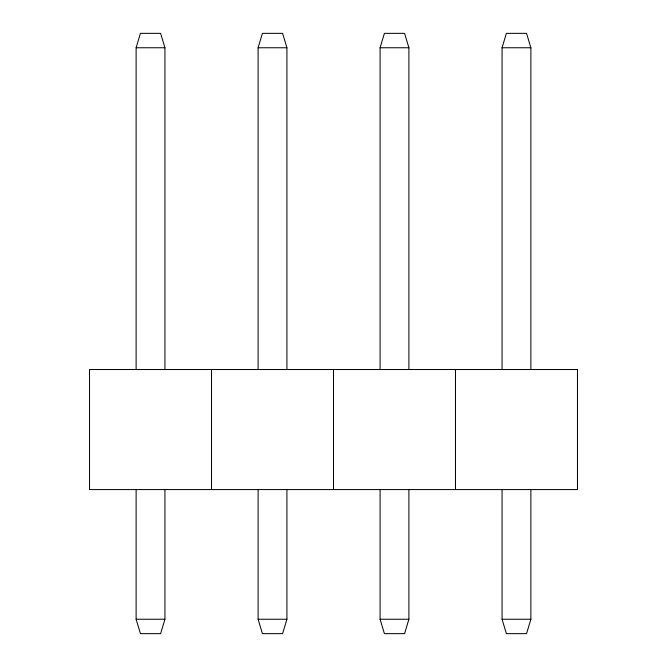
<?xml version="1.0" encoding="UTF-8"?>
<svg xmlns="http://www.w3.org/2000/svg" width="667" height="667" viewBox="0 0 667 667"><rect width="100%" height="100%" fill="white"/><g stroke="black" fill="none" stroke-linecap="round" stroke-linejoin="round"><path stroke-width="1" d="M136.118 369.518L136.118 47.757L140.445 33.35L160.614 33.35L164.932 47.757L164.932 369.518M258.104 369.518L258.104 47.757L262.423 33.35L282.591 33.35L286.918 47.757L286.918 369.518M164.932 489.578L164.932 619.243L160.614 633.65L140.445 633.65L136.118 619.243L136.118 489.578M380.082 369.518L380.082 47.757L384.409 33.35L404.577 33.35L408.896 47.757L408.896 369.518M286.918 489.578L286.918 619.243L282.591 633.65L262.423 633.65L258.104 619.243L258.104 489.578M502.068 369.518L502.068 47.757L506.386 33.35L526.555 33.35L530.882 47.757L530.882 369.518M408.896 489.578L408.896 619.243L404.577 633.65L384.409 633.65L380.082 619.243L380.082 489.578M530.882 489.578L530.882 619.243L526.555 633.65L506.386 633.65L502.068 619.243L502.068 489.578M136.118 47.757L164.932 47.757M258.104 47.757L286.918 47.757M380.082 47.757L408.896 47.757M502.068 47.757L530.882 47.757M136.118 619.243L164.932 619.243M258.104 619.243L286.918 619.243M380.082 619.243L408.896 619.243M502.068 619.243L530.882 619.243M455.478 369.518L455.478 489.578M333.5 369.518L333.5 489.578M211.522 369.518L211.522 489.578M577.464 369.518L89.536 369.518L89.536 489.578L577.464 489.578L577.464 369.518"/></g></svg>
